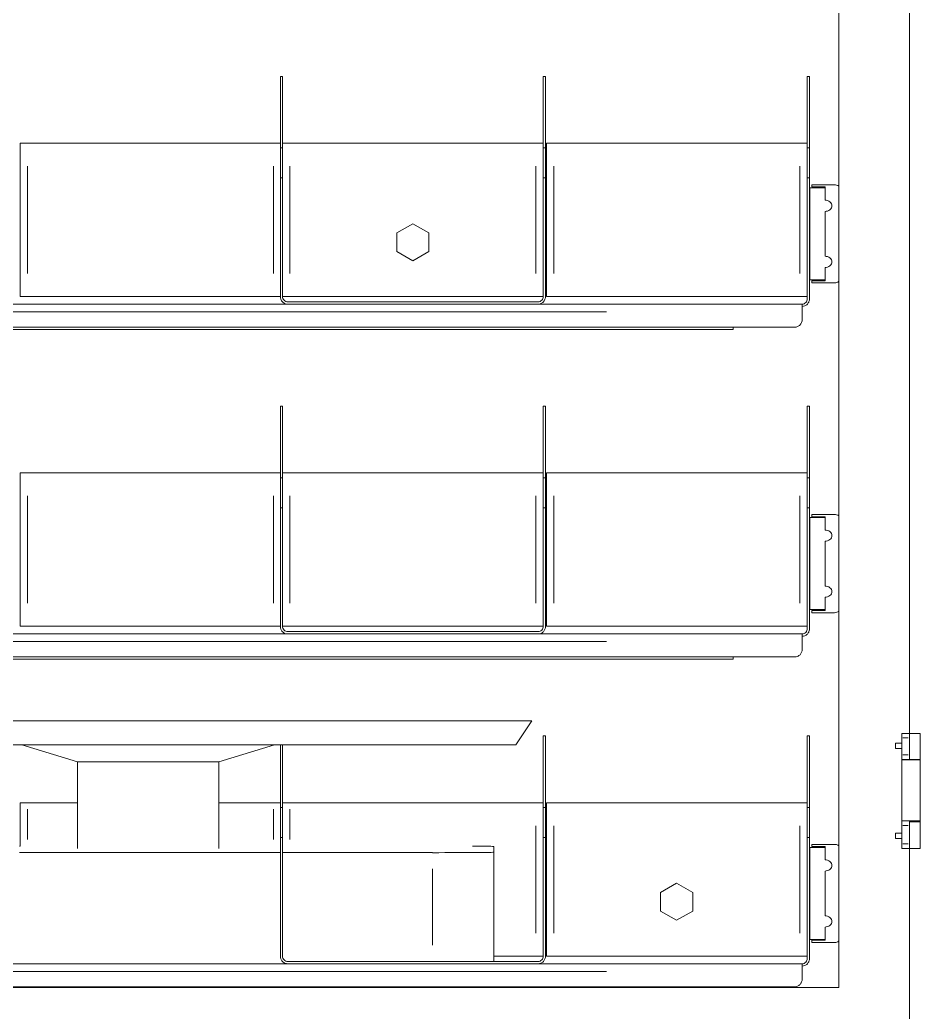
# Model space of a CAD drawing. Header units: millimetres. Extents: x 2057 to 9175, y 1255 to 6854.
# Drawn here: x 4293 to 4880, y 3797 to 4444 of the extents above; entities that cross this region are included whole.
import ezdxf

# ---------------------------------------------------------------- set-up
doc = ezdxf.new("R2010")
doc.units = ezdxf.units.MM

msp = doc.modelspace()

# ---------------------------------------------------------------- linework, layer by layer
at = {"color": 7, "linetype": 'Continuous', "lineweight": 15}
for p, q in [((4827.31, 4986.07), (4827.31, 3813.07)), ((4873.31, 4818.54), (4873.31, 3978.78)), ((4463.28, 4407.07), (4464.72, 4407.07)), ((4463.28, 4407.07), (4463.28, 4360.39)), ((4464.72, 4360.39), (4464.72, 4407.07)), ((4634.67, 4407.07), (4636.1, 4407.07)), ((4634.67, 4360.39), (4634.67, 4407.07)), ((4636.1, 4407.07), (4636.1, 4360.39)), ((4806.78, 4407.07), (4808.21, 4407.07)), ((4806.78, 4360.39), (4806.78, 4407.07)), ((4808.21, 4407.07), (4808.21, 4360.39)), ((4293.62, 4363.57), (4293.62, 4263.57)), ((4298.4, 4363.57), (4458.74, 4363.57)), ((4463.28, 4340.81), (4463.28, 4360.39)), ((4464.72, 4360.39), (4464.72, 4340.81)), ((4469.4, 4363.57), (4629.75, 4363.57)), ((4634.52, 4363.57), (4634.52, 4263.57)), ((4634.67, 4340.81), (4634.67, 4360.39)), ((4636.1, 4360.39), (4636.1, 4340.81)), ((4636.82, 4363.57), (4636.82, 4263.57)), ((4641.59, 4363.57), (4801.94, 4363.57)), ((4806.71, 4363.57), (4806.71, 4263.57)), ((4808.21, 4360.39), (4808.21, 4340.81)), ((4463.28, 4263.57), (4463.28, 4340.81)), ((4464.72, 4340.81), (4464.72, 4263.57)), ((4634.67, 4340.81), (4634.67, 4263.57)), ((4636.1, 4263.57), (4636.1, 4340.81)), ((4806.78, 4340.81), (4806.78, 4262.07)), ((4808.21, 4262.07), (4808.21, 4340.81)), ((4808.33, 4334.41), (4808.33, 4274.41)), ((4818.32, 4334.41), (4808.33, 4334.41)), ((4809.76, 4336.41), (4809.76, 4334.98)), ((4809.76, 4336.41), (4824.56, 4336.41)), ((4818.32, 4334.98), (4809.76, 4334.98)), ((4818.32, 4334.98), (4818.32, 4326.32)), ((4818.32, 4334.41), (4818.32, 4326.32)), ((4818.32, 4289.8), (4818.32, 4319.02)), ((4539.19, 4305), (4549.64, 4311.03)), ((4549.64, 4311.03), (4560.08, 4305)), ((4539.19, 4292.94), (4539.19, 4305)), ((4560.08, 4305), (4560.08, 4292.94)), ((4549.64, 4286.91), (4539.19, 4292.94)), ((4560.08, 4292.94), (4549.64, 4286.91)), ((4818.32, 4274.41), (4818.32, 4282.51)), ((4818.32, 4282.51), (4818.32, 4273.85)), ((4808.33, 4274.41), (4818.32, 4274.41)), ((4809.76, 4272.41), (4809.76, 4273.85)), ((4818.32, 4273.85), (4809.76, 4273.85)), ((4809.76, 4272.41), (4824.56, 4272.41)), ((4458.74, 4263.57), (4298.4, 4263.57)), ((4629.75, 4263.57), (4469.4, 4263.57)), ((4801.94, 4263.57), (4641.59, 4263.57)), ((4803.43, 4258.57), (3953.18, 4258.57)), ((3953.18, 4258.57), (4803.43, 4258.57)), ((4631.33, 4260.07), (4468.06, 4260.07)), ((4468.06, 4258.57), (4631.33, 4258.57)), ((4803.43, 4258.57), (4803.43, 4253.57)), ((4803.43, 4253.57), (4803.43, 4248.57)), ((3958.02, 4243.57), (4798.59, 4243.57)), ((4003.72, 4242.06), (4758.45, 4242.06)), ((4758.45, 4243.57), (4758.45, 4242.06)), ((4463.28, 4192.07), (4464.72, 4192.07)), ((4463.28, 4192.07), (4463.28, 4145.39)), ((4464.72, 4145.39), (4464.72, 4192.07)), ((4634.67, 4192.07), (4636.1, 4192.07)), ((4634.67, 4145.39), (4634.67, 4192.07)), ((4636.1, 4192.07), (4636.1, 4145.39)), ((4806.78, 4192.07), (4808.21, 4192.07)), ((4806.78, 4145.39), (4806.78, 4192.07)), ((4808.21, 4192.07), (4808.21, 4145.39)), ((4293.62, 4148.57), (4293.62, 4048.57)), ((4298.4, 4148.57), (4458.74, 4148.57)), ((4469.4, 4148.57), (4629.75, 4148.57)), ((4634.52, 4048.57), (4634.52, 4148.57)), ((4636.82, 4148.57), (4636.82, 4048.57)), ((4641.59, 4148.57), (4801.94, 4148.57)), ((4806.71, 4148.57), (4806.71, 4048.57)), ((4463.28, 4125.81), (4463.28, 4145.39)), ((4464.72, 4145.39), (4464.72, 4125.81)), ((4634.67, 4125.81), (4634.67, 4145.39)), ((4636.1, 4145.39), (4636.1, 4125.81)), ((4808.21, 4145.39), (4808.21, 4125.81)), ((4463.28, 4048.57), (4463.28, 4125.81)), ((4464.72, 4125.81), (4464.72, 4048.57)), ((4634.67, 4125.81), (4634.67, 4048.57)), ((4636.1, 4048.57), (4636.1, 4125.81)), ((4806.78, 4125.81), (4806.78, 4047.07)), ((4808.21, 4047.07), (4808.21, 4125.81)), ((4809.76, 4121.41), (4809.76, 4119.98)), ((4809.76, 4121.41), (4824.56, 4121.41)), ((4818.32, 4119.41), (4808.33, 4119.41)), ((4808.33, 4119.41), (4808.33, 4059.41)), ((4818.32, 4119.98), (4809.76, 4119.98)), ((4818.32, 4119.98), (4818.32, 4111.32)), ((4818.32, 4119.41), (4818.32, 4111.32)), ((4818.32, 4104.02), (4818.32, 4074.8)), ((4818.32, 4067.51), (4818.32, 4058.85)), ((4818.32, 4059.41), (4818.32, 4067.51)), ((4808.33, 4059.41), (4818.32, 4059.41)), ((4809.76, 4057.41), (4809.76, 4058.85)), ((4818.32, 4058.85), (4809.76, 4058.85)), ((4809.76, 4057.41), (4824.56, 4057.41)), ((3953.18, 4043.57), (4803.43, 4043.57)), ((4803.43, 4043.57), (3953.18, 4043.57)), ((4458.74, 4048.57), (4298.4, 4048.57)), ((4631.33, 4045.07), (4468.06, 4045.07)), ((4468.06, 4043.57), (4631.33, 4043.57)), ((4629.75, 4048.57), (4469.4, 4048.57)), ((4801.94, 4048.57), (4641.59, 4048.57)), ((4803.43, 4043.57), (4803.43, 4038.57)), ((4803.43, 4038.57), (4803.43, 4033.57)), ((3958.02, 4028.57), (4798.59, 4028.57)), ((4003.72, 4027.06), (4758.45, 4027.06)), ((4758.45, 4028.57), (4758.45, 4027.06)), ((4127.14, 3986.84), (4627.12, 3986.84)), ((4616.82, 3971.25), (4627.12, 3986.84)), ((4868.33, 3978.78), (4873.33, 3978.78)), ((4868.33, 3975.78), (4868.33, 3978.78)), ((4873.33, 3978.78), (4873.33, 3975.78)), ((4873.33, 3978.78), (4880.33, 3978.78)), ((4880.33, 3961.76), (4880.33, 3978.78)), ((4634.67, 3977.07), (4636.1, 3977.07)), ((4634.67, 3930.39), (4634.67, 3977.07)), ((4636.1, 3977.07), (4636.1, 3930.39)), ((4806.78, 3977.07), (4808.21, 3977.07)), ((4806.78, 3930.39), (4806.78, 3977.07)), ((4808.21, 3977.07), (4808.21, 3930.39)), ((4868.33, 3972.34), (4864.18, 3972.3)), ((4864.18, 3968.84), (4864.18, 3972.3)), ((4868.33, 3964.76), (4868.33, 3975.78)), ((4873.33, 3975.78), (4873.33, 3964.76)), ((4137.44, 3971.25), (4616.82, 3971.25)), ((4294.71, 3971.25), (4330.98, 3960.27)), ((4423.28, 3960.27), (4459.54, 3971.25)), ((4463.28, 3971.25), (4463.28, 3930.39)), ((4464.72, 3930.39), (4464.72, 3971.25)), ((4864.18, 3968.84), (4868.33, 3968.8)), ((4330.98, 3960.27), (4330.98, 3903.6)), ((4330.98, 3960.27), (4423.28, 3960.27)), ((4423.28, 3903.6), (4423.28, 3960.27)), ((4868.33, 3961.76), (4868.33, 3964.76)), ((4873.33, 3961.76), (4868.33, 3961.76)), ((4868.33, 3921.8), (4868.33, 3961.49)), ((4871.94, 3961.76), (4871.94, 3961.49)), ((4873.33, 3964.76), (4873.33, 3961.76)), ((4880.33, 3961.76), (4873.33, 3961.76)), ((4876.72, 3961.49), (4876.72, 3961.76)), ((4880.33, 3921.07), (4880.33, 3961.49)), ((4293.62, 3933.57), (4293.62, 3905.29)), ((4298.4, 3933.57), (4330.98, 3933.57)), ((4423.28, 3933.57), (4458.74, 3933.57)), ((4469.4, 3933.57), (4629.75, 3933.57)), ((4634.52, 3933.57), (4634.52, 3833.57)), ((4636.82, 3933.57), (4636.82, 3833.57)), ((4641.59, 3933.57), (4801.94, 3933.57)), ((4806.71, 3933.57), (4806.71, 3833.57)), ((4463.28, 3910.81), (4463.28, 3930.39)), ((4464.72, 3930.39), (4464.72, 3910.81)), ((4634.67, 3910.81), (4634.67, 3930.39)), ((4636.1, 3930.39), (4636.1, 3910.81)), ((4808.21, 3930.39), (4808.21, 3910.81)), ((4868.33, 3918.8), (4868.33, 3921.8)), ((4868.33, 3921.8), (4873.33, 3921.8)), ((4873.33, 3921.8), (4873.33, 3918.8)), ((4873.33, 3921.8), (4880.33, 3921.8)), ((4880.33, 3921.07), (4873.33, 3921.07)), ((4880.33, 3903.78), (4880.33, 3921.8)), ((4868.33, 3913.76), (4864.18, 3913.72)), ((4864.18, 3910.26), (4864.18, 3913.72)), ((4868.33, 3906.78), (4868.33, 3918.8)), ((4873.33, 3918.8), (4873.33, 3906.78)), ((4463.28, 3833.57), (4463.28, 3910.81)), ((4464.72, 3910.81), (4464.72, 3833.57)), ((4634.67, 3910.81), (4634.67, 3833.57)), ((4636.1, 3833.57), (4636.1, 3910.81)), ((4806.78, 3910.81), (4806.78, 3832.07)), ((4808.21, 3832.07), (4808.21, 3910.81)), ((4864.18, 3910.26), (4868.33, 3910.22)), ((4293.62, 3905.33), (4293.33, 3905.33)), ((4463.28, 3900.99), (4293.33, 3900.99)), ((4562.53, 3900.99), (4464.72, 3900.99)), ((4602.53, 3901.27), (4602.53, 3905.04)), ((4602.53, 3901.27), (4602.53, 3830.07)), ((4808.33, 3904.41), (4808.33, 3844.41)), ((4818.32, 3904.41), (4808.33, 3904.41)), ((4809.76, 3906.41), (4809.76, 3904.98)), ((4809.76, 3906.41), (4824.56, 3906.41)), ((4818.32, 3904.98), (4809.76, 3904.98)), ((4818.32, 3904.98), (4818.32, 3896.32)), ((4818.32, 3904.41), (4818.32, 3896.32)), ((4868.33, 3903.78), (4868.33, 3906.78)), ((4873.33, 3903.78), (4868.33, 3903.78)), ((4873.31, 3903.78), (4873.31, 3773.07)), ((4873.33, 3906.78), (4873.33, 3903.78)), ((4880.33, 3903.78), (4873.33, 3903.78)), ((4818.32, 3889.02), (4818.32, 3859.8)), ((4818.32, 3859.8), (4818.32, 3889.02)), ((4721.61, 3881.03), (4711.16, 3875)), ((4711.16, 3875), (4711.16, 3862.94)), ((4732.05, 3875), (4721.61, 3881.03)), ((4732.05, 3862.94), (4732.05, 3875)), ((4711.16, 3862.94), (4721.61, 3856.91)), ((4721.61, 3856.91), (4732.05, 3862.94)), ((4818.32, 3852.51), (4818.32, 3843.85)), ((4818.32, 3844.41), (4818.32, 3852.51)), ((4808.33, 3844.41), (4818.32, 3844.41)), ((4809.76, 3842.41), (4809.76, 3843.85)), ((4818.32, 3843.85), (4809.76, 3843.85)), ((4809.76, 3842.41), (4824.56, 3842.41)), ((4631.33, 3830.07), (4468.06, 3830.07)), ((4629.75, 3833.57), (4602.53, 3833.57)), ((4801.94, 3833.57), (4641.59, 3833.57)), ((3953.18, 3828.57), (4803.43, 3828.57)), ((4803.43, 3828.57), (3953.18, 3828.57)), ((4468.06, 3828.57), (4631.33, 3828.57)), ((4803.43, 3828.57), (4803.43, 3823.57)), ((4803.43, 3823.57), (4803.43, 3818.57)), ((4827.31, 3813.07), (3929.31, 3813.07)), ((3958.02, 3813.57), (4798.59, 3813.57)), ((4602.53, 3813.57), (4602.53, 3813.07)), ((4758.45, 3813.57), (4758.45, 3813.07))]:
    msp.add_line(p, q, dxfattribs=at)
at = {"color": 8, "linetype": 'Continuous', "lineweight": 15}
for p, q in [((4463.5, 4360.39), (4464.5, 4360.39)), ((4634.89, 4360.39), (4635.89, 4360.39)), ((4806.99, 4360.39), (4807.99, 4360.39)), ((4298.4, 4348.57), (4298.4, 4278.57)), ((4458.74, 4348.57), (4458.74, 4278.57)), ((4469.4, 4348.57), (4469.4, 4278.57)), ((4629.75, 4348.57), (4629.75, 4278.57)), ((4641.59, 4348.57), (4641.59, 4278.57)), ((4801.94, 4348.57), (4801.94, 4278.57)), ((4464.5, 4340.81), (4463.5, 4340.81)), ((4635.89, 4340.81), (4634.89, 4340.81)), ((4807.99, 4340.81), (4806.99, 4340.81)), ((4675.89, 4253.57), (4080.72, 4253.57)), ((4463.5, 4145.39), (4464.5, 4145.39)), ((4634.89, 4145.39), (4635.89, 4145.39)), ((4806.99, 4145.39), (4807.99, 4145.39)), ((4298.4, 4133.57), (4298.4, 4063.57)), ((4458.74, 4133.57), (4458.74, 4063.57)), ((4469.4, 4063.57), (4469.4, 4133.57)), ((4629.75, 4063.57), (4629.75, 4133.57)), ((4641.59, 4133.57), (4641.59, 4063.57)), ((4801.94, 4133.57), (4801.94, 4063.57)), ((4464.5, 4125.81), (4463.5, 4125.81)), ((4635.89, 4125.81), (4634.89, 4125.81)), ((4807.99, 4125.81), (4806.99, 4125.81)), ((4675.89, 4038.57), (4080.72, 4038.57)), ((4872.58, 3975.78), (4869.08, 3975.78)), ((4869.08, 3964.76), (4872.58, 3964.76)), ((4298.4, 3929.32), (4298.4, 3909.51)), ((4458.74, 3929.32), (4458.74, 3909.51)), ((4463.5, 3930.39), (4464.5, 3930.39)), ((4469.4, 3929.32), (4469.4, 3909.51)), ((4634.89, 3930.39), (4635.89, 3930.39)), ((4806.99, 3930.39), (4807.99, 3930.39)), ((4629.75, 3918.57), (4629.75, 3848.57)), ((4641.59, 3918.57), (4641.59, 3848.57)), ((4801.94, 3918.57), (4801.94, 3848.57)), ((4872.58, 3918.8), (4869.08, 3918.8)), ((4464.5, 3910.81), (4463.5, 3910.81)), ((4635.89, 3910.81), (4634.89, 3910.81)), ((4807.99, 3910.81), (4806.99, 3910.81)), ((4869.08, 3906.78), (4872.58, 3906.78)), ((4562.53, 3840.71), (4562.53, 3890.35)), ((4675.89, 3823.57), (4080.72, 3823.57)), ((4562.53, 3813.14), (4562.53, 3813.49))]:
    msp.add_line(p, q, dxfattribs=at)
at = {"color": 7, "linetype": 'Continuous', "lineweight": 15, "flags": 128}
for points in [[(4806.78, 4340.81), (4806.78, 4343.53), (4806.78, 4346.2), (4806.78, 4348.77), (4806.78, 4351.19), (4806.78, 4353.42), (4806.78, 4355.42), (4806.78, 4357.14), (4806.78, 4358.56), (4806.78, 4359.65), (4806.78, 4360.39)], [(4806.78, 4125.81), (4806.78, 4128.53), (4806.78, 4131.2), (4806.78, 4133.77), (4806.78, 4136.19), (4806.78, 4138.42), (4806.78, 4140.42), (4806.78, 4142.14), (4806.78, 4143.56), (4806.78, 4144.65), (4806.78, 4145.39)], [(4868.33, 3961.49), (4868.51, 3961.49), (4869.03, 3961.49), (4869.87, 3961.49), (4870.97, 3961.49), (4872.27, 3961.49), (4873.69, 3961.49), (4875.15, 3961.49), (4876.56, 3961.49), (4877.84, 3961.49), (4878.91, 3961.49), (4879.71, 3961.49), (4880.19, 3961.49), (4880.33, 3961.49)], [(4806.78, 3910.81), (4806.78, 3913.53), (4806.78, 3916.2), (4806.78, 3918.77), (4806.78, 3921.19), (4806.78, 3923.42), (4806.78, 3925.42), (4806.78, 3927.14), (4806.78, 3928.56), (4806.78, 3929.65), (4806.78, 3930.39)]]:
    msp.add_lwpolyline(points, dxfattribs=at)
at = {"color": 7, "linetype": 'Continuous', "lineweight": 15}
for centre, start_param, end_param in [((4562.53, 3901.27), 4.712389, 6.283185), ((4562.53, 3905.04), 0, 0.863624)]:
    msp.add_ellipse(centre, major_axis=(40, 0), ratio=0.007075, start_param=start_param, end_param=end_param, dxfattribs=at)
for points, knots in [([(4293.62, 4363.57), (4293.62, 4363.57), (4293.73, 4363.57), (4294.07, 4363.57), (4294.22, 4363.57), (4294.58, 4363.57), (4294.79, 4363.57), (4295.26, 4363.57), (4295.51, 4363.57), (4296.06, 4363.57), (4296.35, 4363.57), (4297.23, 4363.57), (4297.84, 4363.57), (4298.4, 4363.57)], [0, 0, 0, 0, 0.25, 0.25, 0.375, 0.375, 0.5, 0.5, 0.625, 0.625, 0.75, 0.75, 1, 1, 1, 1]), ([(4458.74, 4363.57), (4459.26, 4363.57), (4460.3, 4363.57), (4461.68, 4363.57), (4462.76, 4363.57), (4463.11, 4363.57), (4463.28, 4363.57)], [0, 0, 0, 0, 0.2518972, 0.5036222, 0.7604666, 1, 1, 1, 1]), ([(4464.63, 4363.57), (4464.63, 4363.57), (4464.73, 4363.57), (4465.08, 4363.57), (4465.23, 4363.57), (4465.58, 4363.57), (4465.79, 4363.57), (4466.26, 4363.57), (4466.52, 4363.57), (4467.06, 4363.57), (4467.35, 4363.57), (4468.23, 4363.57), (4468.84, 4363.57), (4469.4, 4363.57)], [0, 0, 0, 0, 0.25, 0.25, 0.375, 0.375, 0.5, 0.5, 0.625, 0.625, 0.75, 0.75, 1, 1, 1, 1]), ([(4629.75, 4363.57), (4630.31, 4363.57), (4630.92, 4363.57), (4631.8, 4363.57), (4632.09, 4363.57), (4632.63, 4363.57), (4632.89, 4363.57), (4633.36, 4363.57), (4633.57, 4363.57), (4633.92, 4363.57), (4634.07, 4363.57), (4634.42, 4363.57), (4634.52, 4363.57), (4634.52, 4363.57)], [0, 0, 0, 0, 0.25, 0.25, 0.375, 0.375, 0.5, 0.5, 0.625, 0.625, 0.75, 0.75, 1, 1, 1, 1]), ([(4636.82, 4363.57), (4636.82, 4363.57), (4636.92, 4363.57), (4637.27, 4363.57), (4637.42, 4363.57), (4637.77, 4363.57), (4637.98, 4363.57), (4638.45, 4363.57), (4638.71, 4363.57), (4639.25, 4363.57), (4639.54, 4363.57), (4640.42, 4363.57), (4641.03, 4363.57), (4641.59, 4363.57)], [0, 0, 0, 0, 0.25, 0.25, 0.375, 0.375, 0.5, 0.5, 0.625, 0.625, 0.75, 0.75, 1, 1, 1, 1]), ([(4801.94, 4363.57), (4802.5, 4363.57), (4803.11, 4363.57), (4803.99, 4363.57), (4804.28, 4363.57), (4804.82, 4363.57), (4805.08, 4363.57), (4805.55, 4363.57), (4805.76, 4363.57), (4806.11, 4363.57), (4806.26, 4363.57), (4806.61, 4363.57), (4806.71, 4363.57), (4806.71, 4363.57)], [0, 0, 0, 0, 0.25, 0.25, 0.375, 0.375, 0.5, 0.5, 0.625, 0.625, 0.75, 0.75, 1, 1, 1, 1]), ([(4824.56, 4336.41), (4825.01, 4336.37), (4825.96, 4336.28), (4826.94, 4335.86), (4827.29, 4335.46), (4827.31, 4335.44)], [0, 0, 0, 0, 0.4575726, 0.9775031, 1, 1, 1, 1]), ([(4818.32, 4326.32), (4818.86, 4326.32), (4819.43, 4326.24), (4820.56, 4325.89), (4821.09, 4325.61), (4821.98, 4324.9), (4822.33, 4324.46), (4822.78, 4323.57), (4822.87, 4323.1), (4822.87, 4322.24), (4822.78, 4321.78), (4822.33, 4320.88), (4821.98, 4320.45), (4821.09, 4319.74), (4820.56, 4319.46), (4819.43, 4319.1), (4818.86, 4319.02), (4818.32, 4319.02)], [0, 0, 0, 0, 0.125, 0.125, 0.25, 0.25, 0.375, 0.375, 0.5, 0.5, 0.625, 0.625, 0.75, 0.75, 0.875, 0.875, 1, 1, 1, 1]), ([(4818.32, 4326.32), (4818.86, 4326.32), (4819.43, 4326.24), (4820.56, 4325.89), (4821.09, 4325.61), (4821.98, 4324.9), (4822.33, 4324.46), (4822.78, 4323.57), (4822.87, 4323.1), (4822.87, 4322.24), (4822.78, 4321.78), (4822.33, 4320.88), (4821.98, 4320.45), (4821.09, 4319.74), (4820.56, 4319.46), (4819.43, 4319.1), (4818.86, 4319.02), (4818.32, 4319.02)], [0, 0, 0, 0, 0.125, 0.125, 0.25, 0.25, 0.375, 0.375, 0.5, 0.5, 0.625, 0.625, 0.75, 0.75, 0.875, 0.875, 1, 1, 1, 1]), ([(4818.32, 4282.51), (4818.86, 4282.51), (4819.43, 4282.58), (4820.56, 4282.94), (4821.09, 4283.22), (4821.98, 4283.93), (4822.33, 4284.36), (4822.78, 4285.26), (4822.87, 4285.72), (4822.87, 4286.58), (4822.78, 4287.05), (4822.33, 4287.95), (4821.98, 4288.38), (4821.09, 4289.09), (4820.56, 4289.37), (4819.43, 4289.72), (4818.86, 4289.8), (4818.32, 4289.8)], [0, 0, 0, 0, 0.125, 0.125, 0.25, 0.25, 0.375, 0.375, 0.5, 0.5, 0.625, 0.625, 0.75, 0.75, 0.875, 0.875, 1, 1, 1, 1]), ([(4818.32, 4289.8), (4818.86, 4289.8), (4819.43, 4289.72), (4820.56, 4289.37), (4821.09, 4289.09), (4821.98, 4288.38), (4822.33, 4287.95), (4822.78, 4287.05), (4822.87, 4286.58), (4822.87, 4285.72), (4822.78, 4285.26), (4822.33, 4284.36), (4821.98, 4283.93), (4821.09, 4283.22), (4820.56, 4282.94), (4819.43, 4282.58), (4818.86, 4282.51), (4818.32, 4282.51)], [0, 0, 0, 0, 0.125, 0.125, 0.25, 0.25, 0.375, 0.375, 0.5, 0.5, 0.625, 0.625, 0.75, 0.75, 0.875, 0.875, 1, 1, 1, 1]), ([(4824.56, 4272.41), (4825.07, 4272.47), (4826, 4272.57), (4826.95, 4273), (4827.27, 4273.36), (4827.31, 4273.4)], [0, 0, 0, 0, 0.518098, 0.946309, 1, 1, 1, 1]), ([(4298.4, 4263.57), (4297.84, 4263.57), (4297.23, 4263.57), (4296.35, 4263.57), (4296.06, 4263.57), (4295.51, 4263.57), (4295.26, 4263.57), (4294.79, 4263.57), (4294.58, 4263.57), (4294.22, 4263.57), (4294.07, 4263.57), (4293.73, 4263.57), (4293.62, 4263.57), (4293.62, 4263.57)], [0, 0, 0, 0, 0.25, 0.25, 0.375, 0.375, 0.5, 0.5, 0.625, 0.625, 0.75, 0.75, 1, 1, 1, 1]), ([(4463.28, 4263.57), (4463.27, 4263.57), (4463.17, 4263.57), (4462.44, 4263.57), (4461.18, 4263.57), (4459.84, 4263.57), (4459.02, 4263.57), (4458.74, 4263.57)], [0, 0, 0, 0, 0.050655, 0.330702, 0.60413, 0.865407, 1, 1, 1, 1]), ([(4463.28, 4263.57), (4463.28, 4262.98), (4463.39, 4262.34), (4463.73, 4261.42), (4463.88, 4261.12), (4464.24, 4260.55), (4464.45, 4260.28), (4464.92, 4259.79), (4465.17, 4259.57), (4465.72, 4259.2), (4466.01, 4259.04), (4466.89, 4258.68), (4467.5, 4258.57), (4468.06, 4258.57)], [0, 0, 0, 0, 0.25, 0.25, 0.375, 0.375, 0.5, 0.5, 0.625, 0.625, 0.75, 0.75, 1, 1, 1, 1]), ([(4469.4, 4263.57), (4468.84, 4263.57), (4468.23, 4263.57), (4467.35, 4263.57), (4467.06, 4263.57), (4466.52, 4263.57), (4466.26, 4263.57), (4465.79, 4263.57), (4465.58, 4263.57), (4465.23, 4263.57), (4465.08, 4263.57), (4464.73, 4263.57), (4464.63, 4263.57), (4464.63, 4263.57)], [0, 0, 0, 0, 0.25, 0.25, 0.375, 0.375, 0.5, 0.5, 0.625, 0.625, 0.75, 0.75, 1, 1, 1, 1]), ([(4464.72, 4263.57), (4464.72, 4263.16), (4464.79, 4262.71), (4465.11, 4261.85), (4465.37, 4261.44), (4466.02, 4260.75), (4466.42, 4260.49), (4467.24, 4260.14), (4467.67, 4260.07), (4468.06, 4260.07)], [0, 0, 0, 0, 0.25, 0.25, 0.5, 0.5, 0.75, 0.75, 1, 1, 1, 1]), ([(4634.52, 4263.57), (4634.52, 4263.57), (4634.42, 4263.57), (4634.07, 4263.57), (4633.92, 4263.57), (4633.57, 4263.57), (4633.36, 4263.57), (4632.89, 4263.57), (4632.63, 4263.57), (4632.09, 4263.57), (4631.8, 4263.57), (4630.92, 4263.57), (4630.31, 4263.57), (4629.75, 4263.57)], [0, 0, 0, 0, 0.25, 0.25, 0.375, 0.375, 0.5, 0.5, 0.625, 0.625, 0.75, 0.75, 1, 1, 1, 1]), ([(4634.67, 4263.57), (4634.67, 4263.16), (4634.6, 4262.71), (4634.27, 4261.85), (4634.02, 4261.44), (4633.37, 4260.75), (4632.97, 4260.49), (4632.15, 4260.14), (4631.72, 4260.07), (4631.33, 4260.07)], [0, 0, 0, 0, 0.25, 0.25, 0.5, 0.5, 0.75, 0.75, 1, 1, 1, 1]), ([(4631.33, 4258.57), (4631.89, 4258.57), (4632.5, 4258.68), (4633.38, 4259.04), (4633.67, 4259.2), (4634.21, 4259.57), (4634.47, 4259.79), (4634.94, 4260.28), (4635.15, 4260.55), (4635.5, 4261.12), (4635.65, 4261.42), (4636, 4262.34), (4636.1, 4262.98), (4636.1, 4263.57)], [0, 0, 0, 0, 0.25, 0.25, 0.375, 0.375, 0.5, 0.5, 0.625, 0.625, 0.75, 0.75, 1, 1, 1, 1]), ([(4641.59, 4263.57), (4641.03, 4263.57), (4640.42, 4263.57), (4639.54, 4263.57), (4639.25, 4263.57), (4638.71, 4263.57), (4638.45, 4263.57), (4637.98, 4263.57), (4637.77, 4263.57), (4637.42, 4263.57), (4637.27, 4263.57), (4636.92, 4263.57), (4636.82, 4263.57), (4636.82, 4263.57)], [0, 0, 0, 0, 0.25, 0.25, 0.375, 0.375, 0.5, 0.5, 0.625, 0.625, 0.75, 0.75, 1, 1, 1, 1]), ([(4806.71, 4263.57), (4806.71, 4263.57), (4806.61, 4263.57), (4806.26, 4263.57), (4806.11, 4263.57), (4805.76, 4263.57), (4805.55, 4263.57), (4805.08, 4263.57), (4804.82, 4263.57), (4804.28, 4263.57), (4803.99, 4263.57), (4803.11, 4263.57), (4802.5, 4263.57), (4801.94, 4263.57)], [0, 0, 0, 0, 0.25, 0.25, 0.375, 0.375, 0.5, 0.5, 0.625, 0.625, 0.75, 0.75, 1, 1, 1, 1]), ([(4806.78, 4262.07), (4806.78, 4261.66), (4806.71, 4261.21), (4806.38, 4260.35), (4806.12, 4259.94), (4805.47, 4259.25), (4805.08, 4258.99), (4804.25, 4258.64), (4803.83, 4258.57), (4803.43, 4258.57)], [0, 0, 0, 0, 0.25, 0.25, 0.5, 0.5, 0.75, 0.75, 1, 1, 1, 1]), ([(4803.43, 4257.07), (4804, 4257.07), (4804.6, 4257.18), (4805.49, 4257.54), (4805.77, 4257.7), (4806.32, 4258.07), (4806.58, 4258.29), (4807.04, 4258.78), (4807.25, 4259.05), (4807.61, 4259.62), (4807.76, 4259.92), (4808.11, 4260.84), (4808.21, 4261.48), (4808.21, 4262.07)], [0, 0, 0, 0, 0.25, 0.25, 0.375, 0.375, 0.5, 0.5, 0.625, 0.625, 0.75, 0.75, 1, 1, 1, 1]), ([(4798.59, 4243.57), (4799.24, 4243.57), (4799.88, 4243.71), (4801.06, 4244.22), (4801.6, 4244.6), (4802.49, 4245.53), (4802.84, 4246.08), (4803.31, 4247.28), (4803.43, 4247.93), (4803.43, 4248.57)], [0, 0, 0, 0, 0.25, 0.25, 0.5, 0.5, 0.75, 0.75, 1, 1, 1, 1]), ([(4293.62, 4148.57), (4293.62, 4148.57), (4293.73, 4148.57), (4294.07, 4148.57), (4294.22, 4148.57), (4294.58, 4148.57), (4294.79, 4148.57), (4295.26, 4148.57), (4295.51, 4148.57), (4296.06, 4148.57), (4296.35, 4148.57), (4297.23, 4148.57), (4297.84, 4148.57), (4298.4, 4148.57)], [0, 0, 0, 0, 0.25, 0.25, 0.375, 0.375, 0.5, 0.5, 0.625, 0.625, 0.75, 0.75, 1, 1, 1, 1]), ([(4458.74, 4148.57), (4459.26, 4148.57), (4460.3, 4148.57), (4461.68, 4148.57), (4462.76, 4148.57), (4463.11, 4148.57), (4463.28, 4148.57)], [0, 0, 0, 0, 0.251897, 0.503622, 0.760467, 1, 1, 1, 1]), ([(4464.63, 4148.57), (4464.63, 4148.57), (4464.73, 4148.57), (4465.08, 4148.57), (4465.23, 4148.57), (4465.58, 4148.57), (4465.79, 4148.57), (4466.26, 4148.57), (4466.52, 4148.57), (4467.06, 4148.57), (4467.35, 4148.57), (4468.23, 4148.57), (4468.84, 4148.57), (4469.4, 4148.57)], [0, 0, 0, 0, 0.25, 0.25, 0.375, 0.375, 0.5, 0.5, 0.625, 0.625, 0.75, 0.75, 1, 1, 1, 1]), ([(4629.75, 4148.57), (4630.31, 4148.57), (4630.92, 4148.57), (4631.8, 4148.57), (4632.09, 4148.57), (4632.63, 4148.57), (4632.89, 4148.57), (4633.36, 4148.57), (4633.57, 4148.57), (4633.92, 4148.57), (4634.07, 4148.57), (4634.42, 4148.57), (4634.52, 4148.57), (4634.52, 4148.57)], [0, 0, 0, 0, 0.25, 0.25, 0.375, 0.375, 0.5, 0.5, 0.625, 0.625, 0.75, 0.75, 1, 1, 1, 1]), ([(4636.82, 4148.57), (4636.82, 4148.57), (4636.92, 4148.57), (4637.27, 4148.57), (4637.42, 4148.57), (4637.77, 4148.57), (4637.98, 4148.57), (4638.45, 4148.57), (4638.71, 4148.57), (4639.25, 4148.57), (4639.54, 4148.57), (4640.42, 4148.57), (4641.03, 4148.57), (4641.59, 4148.57)], [0, 0, 0, 0, 0.25, 0.25, 0.375, 0.375, 0.5, 0.5, 0.625, 0.625, 0.75, 0.75, 1, 1, 1, 1]), ([(4801.94, 4148.57), (4802.5, 4148.57), (4803.11, 4148.57), (4803.99, 4148.57), (4804.28, 4148.57), (4804.82, 4148.57), (4805.08, 4148.57), (4805.55, 4148.57), (4805.76, 4148.57), (4806.11, 4148.57), (4806.26, 4148.57), (4806.61, 4148.57), (4806.71, 4148.57), (4806.71, 4148.57)], [0, 0, 0, 0, 0.25, 0.25, 0.375, 0.375, 0.5, 0.5, 0.625, 0.625, 0.75, 0.75, 1, 1, 1, 1]), ([(4824.56, 4121.41), (4825.01, 4121.37), (4825.96, 4121.28), (4826.94, 4120.86), (4827.29, 4120.46), (4827.31, 4120.44)], [0, 0, 0, 0, 0.4575726, 0.9775031, 1, 1, 1, 1]), ([(4818.32, 4111.32), (4818.86, 4111.32), (4819.43, 4111.24), (4820.56, 4110.89), (4821.09, 4110.61), (4821.98, 4109.9), (4822.33, 4109.46), (4822.78, 4108.57), (4822.87, 4108.1), (4822.87, 4107.24), (4822.78, 4106.78), (4822.33, 4105.88), (4821.98, 4105.45), (4821.09, 4104.74), (4820.56, 4104.46), (4819.43, 4104.1), (4818.86, 4104.02), (4818.32, 4104.02)], [0, 0, 0, 0, 0.125, 0.125, 0.25, 0.25, 0.375, 0.375, 0.5, 0.5, 0.625, 0.625, 0.75, 0.75, 0.875, 0.875, 1, 1, 1, 1]), ([(4818.32, 4111.32), (4818.86, 4111.32), (4819.43, 4111.24), (4820.56, 4110.89), (4821.09, 4110.61), (4821.98, 4109.9), (4822.33, 4109.46), (4822.78, 4108.57), (4822.87, 4108.1), (4822.87, 4107.24), (4822.78, 4106.78), (4822.33, 4105.88), (4821.98, 4105.45), (4821.09, 4104.74), (4820.56, 4104.46), (4819.43, 4104.1), (4818.86, 4104.02), (4818.32, 4104.02)], [0, 0, 0, 0, 0.125, 0.125, 0.25, 0.25, 0.375, 0.375, 0.5, 0.5, 0.625, 0.625, 0.75, 0.75, 0.875, 0.875, 1, 1, 1, 1]), ([(4818.32, 4074.8), (4818.86, 4074.8), (4819.43, 4074.72), (4820.56, 4074.37), (4821.09, 4074.09), (4821.98, 4073.38), (4822.33, 4072.95), (4822.78, 4072.05), (4822.87, 4071.58), (4822.87, 4070.72), (4822.78, 4070.26), (4822.33, 4069.36), (4821.98, 4068.93), (4821.09, 4068.22), (4820.56, 4067.94), (4819.43, 4067.58), (4818.86, 4067.51), (4818.32, 4067.51)], [0, 0, 0, 0, 0.125, 0.125, 0.25, 0.25, 0.375, 0.375, 0.5, 0.5, 0.625, 0.625, 0.75, 0.75, 0.875, 0.875, 1, 1, 1, 1]), ([(4818.32, 4067.51), (4818.86, 4067.51), (4819.43, 4067.58), (4820.56, 4067.94), (4821.09, 4068.22), (4821.98, 4068.93), (4822.33, 4069.36), (4822.78, 4070.26), (4822.87, 4070.72), (4822.87, 4071.58), (4822.78, 4072.05), (4822.33, 4072.95), (4821.98, 4073.38), (4821.09, 4074.09), (4820.56, 4074.37), (4819.43, 4074.72), (4818.86, 4074.8), (4818.32, 4074.8)], [0, 0, 0, 0, 0.125, 0.125, 0.25, 0.25, 0.375, 0.375, 0.5, 0.5, 0.625, 0.625, 0.75, 0.75, 0.875, 0.875, 1, 1, 1, 1]), ([(4824.56, 4057.41), (4825.07, 4057.47), (4826, 4057.57), (4826.95, 4058), (4827.27, 4058.36), (4827.31, 4058.4)], [0, 0, 0, 0, 0.5180985, 0.9463094, 1, 1, 1, 1]), ([(4298.4, 4048.57), (4297.84, 4048.57), (4297.23, 4048.57), (4296.35, 4048.57), (4296.06, 4048.57), (4295.51, 4048.57), (4295.26, 4048.57), (4294.79, 4048.57), (4294.58, 4048.57), (4294.22, 4048.57), (4294.07, 4048.57), (4293.73, 4048.57), (4293.62, 4048.57), (4293.62, 4048.57)], [0, 0, 0, 0, 0.25, 0.25, 0.375, 0.375, 0.5, 0.5, 0.625, 0.625, 0.75, 0.75, 1, 1, 1, 1]), ([(4463.28, 4048.57), (4463.27, 4048.57), (4463.17, 4048.57), (4462.44, 4048.57), (4461.18, 4048.57), (4459.84, 4048.57), (4459.02, 4048.57), (4458.74, 4048.57)], [0, 0, 0, 0, 0.050655, 0.330702, 0.60413, 0.865407, 1, 1, 1, 1]), ([(4463.28, 4048.57), (4463.28, 4047.98), (4463.39, 4047.34), (4463.73, 4046.42), (4463.88, 4046.12), (4464.24, 4045.55), (4464.45, 4045.28), (4464.92, 4044.79), (4465.17, 4044.57), (4465.72, 4044.2), (4466.01, 4044.04), (4466.89, 4043.68), (4467.5, 4043.57), (4468.06, 4043.57)], [0, 0, 0, 0, 0.25, 0.25, 0.375, 0.375, 0.5, 0.5, 0.625, 0.625, 0.75, 0.75, 1, 1, 1, 1]), ([(4469.4, 4048.57), (4468.84, 4048.57), (4468.23, 4048.57), (4467.35, 4048.57), (4467.06, 4048.57), (4466.52, 4048.57), (4466.26, 4048.57), (4465.79, 4048.57), (4465.58, 4048.57), (4465.23, 4048.57), (4465.08, 4048.57), (4464.73, 4048.57), (4464.63, 4048.57), (4464.63, 4048.57)], [0, 0, 0, 0, 0.25, 0.25, 0.375, 0.375, 0.5, 0.5, 0.625, 0.625, 0.75, 0.75, 1, 1, 1, 1]), ([(4464.72, 4048.57), (4464.72, 4048.16), (4464.79, 4047.71), (4465.11, 4046.85), (4465.37, 4046.44), (4466.02, 4045.75), (4466.42, 4045.49), (4467.24, 4045.14), (4467.67, 4045.07), (4468.06, 4045.07)], [0, 0, 0, 0, 0.25, 0.25, 0.5, 0.5, 0.75, 0.75, 1, 1, 1, 1]), ([(4634.52, 4048.57), (4634.52, 4048.57), (4634.42, 4048.57), (4634.07, 4048.57), (4633.92, 4048.57), (4633.57, 4048.57), (4633.36, 4048.57), (4632.89, 4048.57), (4632.63, 4048.57), (4632.09, 4048.57), (4631.8, 4048.57), (4630.92, 4048.57), (4630.31, 4048.57), (4629.75, 4048.57)], [0, 0, 0, 0, 0.25, 0.25, 0.375, 0.375, 0.5, 0.5, 0.625, 0.625, 0.75, 0.75, 1, 1, 1, 1]), ([(4634.67, 4048.57), (4634.67, 4048.16), (4634.6, 4047.71), (4634.27, 4046.85), (4634.02, 4046.44), (4633.37, 4045.75), (4632.97, 4045.49), (4632.15, 4045.14), (4631.72, 4045.07), (4631.33, 4045.07)], [0, 0, 0, 0, 0.25, 0.25, 0.5, 0.5, 0.75, 0.75, 1, 1, 1, 1]), ([(4631.33, 4043.57), (4631.89, 4043.57), (4632.5, 4043.68), (4633.38, 4044.04), (4633.67, 4044.2), (4634.21, 4044.57), (4634.47, 4044.79), (4634.94, 4045.28), (4635.15, 4045.55), (4635.5, 4046.12), (4635.65, 4046.42), (4636, 4047.34), (4636.1, 4047.98), (4636.1, 4048.57)], [0, 0, 0, 0, 0.25, 0.25, 0.375, 0.375, 0.5, 0.5, 0.625, 0.625, 0.75, 0.75, 1, 1, 1, 1]), ([(4641.59, 4048.57), (4641.03, 4048.57), (4640.42, 4048.57), (4639.54, 4048.57), (4639.25, 4048.57), (4638.71, 4048.57), (4638.45, 4048.57), (4637.98, 4048.57), (4637.77, 4048.57), (4637.42, 4048.57), (4637.27, 4048.57), (4636.92, 4048.57), (4636.82, 4048.57), (4636.82, 4048.57)], [0, 0, 0, 0, 0.25, 0.25, 0.375, 0.375, 0.5, 0.5, 0.625, 0.625, 0.75, 0.75, 1, 1, 1, 1]), ([(4806.71, 4048.57), (4806.71, 4048.57), (4806.61, 4048.57), (4806.26, 4048.57), (4806.11, 4048.57), (4805.76, 4048.57), (4805.55, 4048.57), (4805.08, 4048.57), (4804.82, 4048.57), (4804.28, 4048.57), (4803.99, 4048.57), (4803.11, 4048.57), (4802.5, 4048.57), (4801.94, 4048.57)], [0, 0, 0, 0, 0.25, 0.25, 0.375, 0.375, 0.5, 0.5, 0.625, 0.625, 0.75, 0.75, 1, 1, 1, 1]), ([(4806.78, 4047.07), (4806.78, 4046.66), (4806.71, 4046.21), (4806.38, 4045.35), (4806.12, 4044.94), (4805.47, 4044.25), (4805.08, 4043.99), (4804.25, 4043.64), (4803.83, 4043.57), (4803.43, 4043.57)], [0, 0, 0, 0, 0.25, 0.25, 0.5, 0.5, 0.75, 0.75, 1, 1, 1, 1]), ([(4803.43, 4042.07), (4804, 4042.07), (4804.6, 4042.18), (4805.49, 4042.54), (4805.77, 4042.7), (4806.32, 4043.07), (4806.58, 4043.29), (4807.04, 4043.78), (4807.25, 4044.05), (4807.61, 4044.62), (4807.76, 4044.92), (4808.11, 4045.84), (4808.21, 4046.48), (4808.21, 4047.07)], [0, 0, 0, 0, 0.25, 0.25, 0.375, 0.375, 0.5, 0.5, 0.625, 0.625, 0.75, 0.75, 1, 1, 1, 1]), ([(4798.59, 4028.57), (4799.24, 4028.57), (4799.88, 4028.71), (4801.06, 4029.22), (4801.6, 4029.6), (4802.49, 4030.53), (4802.84, 4031.08), (4803.31, 4032.28), (4803.43, 4032.93), (4803.43, 4033.57)], [0, 0, 0, 0, 0.25, 0.25, 0.5, 0.5, 0.75, 0.75, 1, 1, 1, 1]), ([(4293.62, 3933.57), (4293.62, 3933.57), (4293.73, 3933.57), (4294.07, 3933.57), (4294.22, 3933.57), (4294.58, 3933.57), (4294.79, 3933.57), (4295.26, 3933.57), (4295.51, 3933.57), (4296.06, 3933.57), (4296.35, 3933.57), (4297.23, 3933.57), (4297.84, 3933.57), (4298.4, 3933.57)], [0, 0, 0, 0, 0.25, 0.25, 0.375, 0.375, 0.5, 0.5, 0.625, 0.625, 0.75, 0.75, 1, 1, 1, 1]), ([(4458.74, 3933.57), (4459.26, 3933.57), (4460.3, 3933.57), (4461.68, 3933.57), (4462.76, 3933.57), (4463.11, 3933.57), (4463.28, 3933.57)], [0, 0, 0, 0, 0.2518972, 0.5036222, 0.7604666, 1, 1, 1, 1]), ([(4464.63, 3933.57), (4464.63, 3933.57), (4464.73, 3933.57), (4465.08, 3933.57), (4465.23, 3933.57), (4465.58, 3933.57), (4465.79, 3933.57), (4466.26, 3933.57), (4466.52, 3933.57), (4467.06, 3933.57), (4467.35, 3933.57), (4468.23, 3933.57), (4468.84, 3933.57), (4469.4, 3933.57)], [0, 0, 0, 0, 0.25, 0.25, 0.375, 0.375, 0.5, 0.5, 0.625, 0.625, 0.75, 0.75, 1, 1, 1, 1]), ([(4629.75, 3933.57), (4630.31, 3933.57), (4630.92, 3933.57), (4631.8, 3933.57), (4632.09, 3933.57), (4632.63, 3933.57), (4632.89, 3933.57), (4633.36, 3933.57), (4633.57, 3933.57), (4633.92, 3933.57), (4634.07, 3933.57), (4634.42, 3933.57), (4634.52, 3933.57), (4634.52, 3933.57)], [0, 0, 0, 0, 0.25, 0.25, 0.375, 0.375, 0.5, 0.5, 0.625, 0.625, 0.75, 0.75, 1, 1, 1, 1]), ([(4636.82, 3933.57), (4636.82, 3933.57), (4636.92, 3933.57), (4637.27, 3933.57), (4637.42, 3933.57), (4637.77, 3933.57), (4637.98, 3933.57), (4638.45, 3933.57), (4638.71, 3933.57), (4639.25, 3933.57), (4639.54, 3933.57), (4640.42, 3933.57), (4641.03, 3933.57), (4641.59, 3933.57)], [0, 0, 0, 0, 0.25, 0.25, 0.375, 0.375, 0.5, 0.5, 0.625, 0.625, 0.75, 0.75, 1, 1, 1, 1]), ([(4801.94, 3933.57), (4802.5, 3933.57), (4803.11, 3933.57), (4803.99, 3933.57), (4804.28, 3933.57), (4804.82, 3933.57), (4805.08, 3933.57), (4805.55, 3933.57), (4805.76, 3933.57), (4806.11, 3933.57), (4806.26, 3933.57), (4806.61, 3933.57), (4806.71, 3933.57), (4806.71, 3933.57)], [0, 0, 0, 0, 0.25, 0.25, 0.375, 0.375, 0.5, 0.5, 0.625, 0.625, 0.75, 0.75, 1, 1, 1, 1]), ([(4824.56, 3906.41), (4825.01, 3906.37), (4825.96, 3906.28), (4826.94, 3905.86), (4827.29, 3905.46), (4827.31, 3905.44)], [0, 0, 0, 0, 0.4575726, 0.9775031, 1, 1, 1, 1]), ([(4872.47, 3903.78), (4872.46, 3903.78), (4872.43, 3903.78), (4872.62, 3903.78), (4872.85, 3903.78), (4873.06, 3903.78), (4873.1, 3903.78)], [0, 0, 0, 0, 0.132526, 0.52037, 0.924116, 1, 1, 1, 1]), ([(4818.32, 3896.32), (4818.86, 3896.32), (4819.43, 3896.24), (4820.56, 3895.89), (4821.09, 3895.61), (4821.98, 3894.9), (4822.33, 3894.46), (4822.78, 3893.57), (4822.87, 3893.1), (4822.87, 3892.24), (4822.78, 3891.78), (4822.33, 3890.88), (4821.98, 3890.45), (4821.09, 3889.74), (4820.56, 3889.46), (4819.43, 3889.1), (4818.86, 3889.02), (4818.32, 3889.02)], [0, 0, 0, 0, 0.125, 0.125, 0.25, 0.25, 0.375, 0.375, 0.5, 0.5, 0.625, 0.625, 0.75, 0.75, 0.875, 0.875, 1, 1, 1, 1]), ([(4818.32, 3896.32), (4818.86, 3896.32), (4819.43, 3896.24), (4820.56, 3895.89), (4821.09, 3895.61), (4821.98, 3894.9), (4822.33, 3894.46), (4822.78, 3893.57), (4822.87, 3893.1), (4822.87, 3892.24), (4822.78, 3891.78), (4822.33, 3890.88), (4821.98, 3890.45), (4821.09, 3889.74), (4820.56, 3889.46), (4819.43, 3889.1), (4818.86, 3889.02), (4818.32, 3889.02)], [0, 0, 0, 0, 0.125, 0.125, 0.25, 0.25, 0.375, 0.375, 0.5, 0.5, 0.625, 0.625, 0.75, 0.75, 0.875, 0.875, 1, 1, 1, 1]), ([(4818.32, 3859.8), (4818.86, 3859.8), (4819.43, 3859.72), (4820.56, 3859.37), (4821.09, 3859.09), (4821.98, 3858.38), (4822.33, 3857.95), (4822.78, 3857.05), (4822.87, 3856.58), (4822.87, 3855.72), (4822.78, 3855.26), (4822.33, 3854.36), (4821.98, 3853.93), (4821.09, 3853.22), (4820.56, 3852.94), (4819.43, 3852.58), (4818.86, 3852.51), (4818.32, 3852.51)], [0, 0, 0, 0, 0.125, 0.125, 0.25, 0.25, 0.375, 0.375, 0.5, 0.5, 0.625, 0.625, 0.75, 0.75, 0.875, 0.875, 1, 1, 1, 1]), ([(4818.32, 3852.51), (4818.86, 3852.51), (4819.43, 3852.58), (4820.56, 3852.94), (4821.09, 3853.22), (4821.98, 3853.93), (4822.33, 3854.36), (4822.78, 3855.26), (4822.87, 3855.72), (4822.87, 3856.58), (4822.78, 3857.05), (4822.33, 3857.95), (4821.98, 3858.38), (4821.09, 3859.09), (4820.56, 3859.37), (4819.43, 3859.72), (4818.86, 3859.8), (4818.32, 3859.8)], [0, 0, 0, 0, 0.125, 0.125, 0.25, 0.25, 0.375, 0.375, 0.5, 0.5, 0.625, 0.625, 0.75, 0.75, 0.875, 0.875, 1, 1, 1, 1]), ([(4824.56, 3842.41), (4825.07, 3842.47), (4826, 3842.57), (4826.95, 3843), (4827.27, 3843.36), (4827.31, 3843.4)], [0, 0, 0, 0, 0.518098, 0.946309, 1, 1, 1, 1]), ([(4463.28, 3833.57), (4463.28, 3832.98), (4463.39, 3832.34), (4463.73, 3831.42), (4463.88, 3831.12), (4464.24, 3830.55), (4464.45, 3830.28), (4464.92, 3829.79), (4465.17, 3829.57), (4465.72, 3829.2), (4466.01, 3829.04), (4466.89, 3828.68), (4467.5, 3828.57), (4468.06, 3828.57)], [0, 0, 0, 0, 0.25, 0.25, 0.375, 0.375, 0.5, 0.5, 0.625, 0.625, 0.75, 0.75, 1, 1, 1, 1]), ([(4464.72, 3833.57), (4464.72, 3833.16), (4464.79, 3832.71), (4465.11, 3831.85), (4465.37, 3831.44), (4466.02, 3830.75), (4466.42, 3830.49), (4467.24, 3830.14), (4467.67, 3830.07), (4468.06, 3830.07)], [0, 0, 0, 0, 0.25, 0.25, 0.5, 0.5, 0.75, 0.75, 1, 1, 1, 1]), ([(4634.52, 3833.57), (4634.52, 3833.57), (4634.42, 3833.57), (4634.07, 3833.57), (4633.92, 3833.57), (4633.57, 3833.57), (4633.36, 3833.57), (4632.89, 3833.57), (4632.63, 3833.57), (4632.09, 3833.57), (4631.8, 3833.57), (4630.92, 3833.57), (4630.31, 3833.57), (4629.75, 3833.57)], [0, 0, 0, 0, 0.25, 0.25, 0.375, 0.375, 0.5, 0.5, 0.625, 0.625, 0.75, 0.75, 1, 1, 1, 1]), ([(4634.67, 3833.57), (4634.67, 3833.16), (4634.6, 3832.71), (4634.27, 3831.85), (4634.02, 3831.44), (4633.37, 3830.75), (4632.97, 3830.49), (4632.15, 3830.14), (4631.72, 3830.07), (4631.33, 3830.07)], [0, 0, 0, 0, 0.25, 0.25, 0.5, 0.5, 0.75, 0.75, 1, 1, 1, 1]), ([(4631.33, 3828.57), (4631.89, 3828.57), (4632.5, 3828.68), (4633.38, 3829.04), (4633.67, 3829.2), (4634.21, 3829.57), (4634.47, 3829.79), (4634.94, 3830.28), (4635.15, 3830.55), (4635.5, 3831.12), (4635.65, 3831.42), (4636, 3832.34), (4636.1, 3832.98), (4636.1, 3833.57)], [0, 0, 0, 0, 0.25, 0.25, 0.375, 0.375, 0.5, 0.5, 0.625, 0.625, 0.75, 0.75, 1, 1, 1, 1]), ([(4641.59, 3833.57), (4641.03, 3833.57), (4640.42, 3833.57), (4639.54, 3833.57), (4639.25, 3833.57), (4638.71, 3833.57), (4638.45, 3833.57), (4637.98, 3833.57), (4637.77, 3833.57), (4637.42, 3833.57), (4637.27, 3833.57), (4636.92, 3833.57), (4636.82, 3833.57), (4636.82, 3833.57)], [0, 0, 0, 0, 0.25, 0.25, 0.375, 0.375, 0.5, 0.5, 0.625, 0.625, 0.75, 0.75, 1, 1, 1, 1]), ([(4806.71, 3833.57), (4806.71, 3833.57), (4806.61, 3833.57), (4806.26, 3833.57), (4806.11, 3833.57), (4805.76, 3833.57), (4805.55, 3833.57), (4805.08, 3833.57), (4804.82, 3833.57), (4804.28, 3833.57), (4803.99, 3833.57), (4803.11, 3833.57), (4802.5, 3833.57), (4801.94, 3833.57)], [0, 0, 0, 0, 0.25, 0.25, 0.375, 0.375, 0.5, 0.5, 0.625, 0.625, 0.75, 0.75, 1, 1, 1, 1]), ([(4806.78, 3832.07), (4806.78, 3831.66), (4806.71, 3831.21), (4806.38, 3830.35), (4806.12, 3829.94), (4805.47, 3829.25), (4805.08, 3828.99), (4804.25, 3828.64), (4803.83, 3828.57), (4803.43, 3828.57)], [0, 0, 0, 0, 0.25, 0.25, 0.5, 0.5, 0.75, 0.75, 1, 1, 1, 1]), ([(4803.43, 3827.07), (4804, 3827.07), (4804.6, 3827.18), (4805.49, 3827.54), (4805.77, 3827.7), (4806.32, 3828.07), (4806.58, 3828.29), (4807.04, 3828.78), (4807.25, 3829.05), (4807.61, 3829.62), (4807.76, 3829.92), (4808.11, 3830.84), (4808.21, 3831.48), (4808.21, 3832.07)], [0, 0, 0, 0, 0.25, 0.25, 0.375, 0.375, 0.5, 0.5, 0.625, 0.625, 0.75, 0.75, 1, 1, 1, 1]), ([(4798.59, 3813.57), (4799.24, 3813.57), (4799.88, 3813.71), (4801.06, 3814.22), (4801.6, 3814.6), (4802.49, 3815.53), (4802.84, 3816.08), (4803.31, 3817.28), (4803.43, 3817.93), (4803.43, 3818.57)], [0, 0, 0, 0, 0.25, 0.25, 0.5, 0.5, 0.75, 0.75, 1, 1, 1, 1])]:
    msp.add_open_spline(points, degree=3, knots=knots, dxfattribs=at)

doc.saveas('drawing.dxf')
